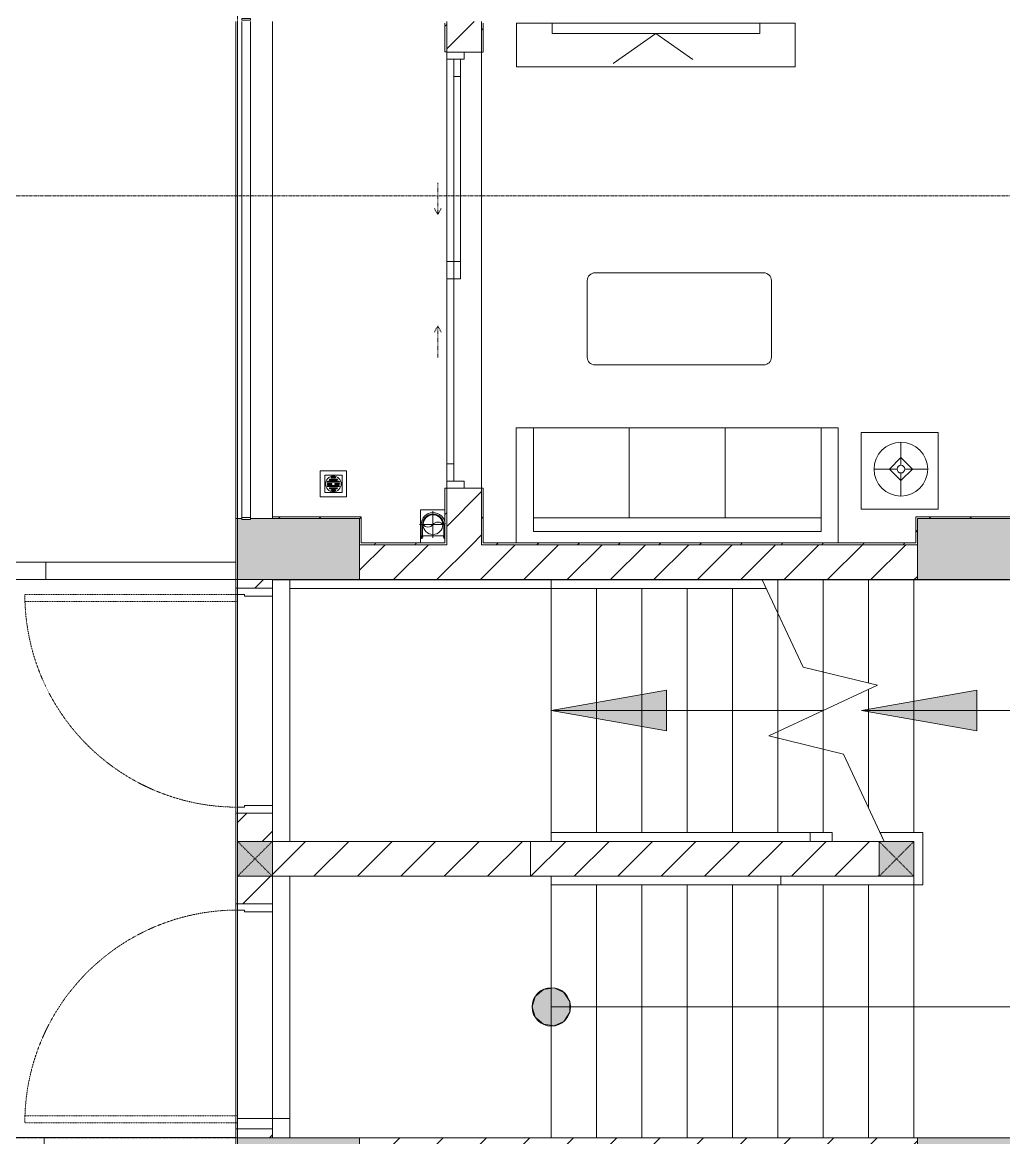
# Model space of a CAD drawing. Header units: millimetres. Extents: x 5356 to 209803, y -16346 to 109894.
# Drawn here: x 32418 to 38048, y 33837 to 40232 of the extents above; entities that cross this region are included whole.
import ezdxf

# ---------------------------------------------------------------- set-up
doc = ezdxf.new("R2010")
doc.units = ezdxf.units.MM
for name, pattern in [('Dash', [6, 3, -3]), ('Grid Line', [22.225, 12.7, -3.175, 3.175, -3.175]), ('IMPORT-CENTER _3_', [10.16, 6.35, -1.27, 1.27, -1.27]), ('NET VAN', [1.06, 0.53, -0.53]), ('Overhead', [3.96875, 2.38125, -1.5875])]:
    doc.linetypes.add(name, pattern=pattern)
for name, color, linetype, lineweight in [('0-1', 7, 'Continuous', 5), ('A-DETL-GENF-2', 9, 'NET VAN', 9), ('A-DOOR', 31, 'Continuous', 9), ('A-DOOR-FRAM', 31, 'Continuous', 9), ('A-DOOR-HDLN', 31, 'Dash', 9), ('A-FLOR', 192, 'Continuous', 9), ('A-FLOR-1', 9, 'Continuous', 9), ('A-FLOR-HRAL', 11, 'Continuous', 9), ('A-WALL', 113, 'Continuous', 9), ('A-WALL-3', 113, 'Continuous', 18), ('A-WALL-PATT-2', 9, 'Continuous', 9), ('A-WALL-PATT-3', 111, 'Continuous', 9), ('G-IMPT', 8, 'Continuous', 9), ('G-IMPT-2', 8, 'IMPORT-CENTER _3_', 9), ('I-FURN', 30, 'Continuous', 9), ('I-FURN-1', 9, 'Continuous', 9), ('I-WALL-1', 253, 'Continuous', 18), ('M-EQPM', 50, 'Continuous', 9), ('S-BEAM-1', 9, 'Continuous', 9), ('S-COLS', 52, 'Continuous', 9), ('S-COLS-1', 254, 'Continuous', 5), ('S-COLS-2', 253, 'Continuous', 18), ('S-COLS-4', 52, 'Continuous', 18), ('S-COLS-5', 52, 'Dash', 9), ('S-COLS-HDLN', 52, 'Dash', 9), ('S-GRID-1', 1, 'Grid Line', 9), ('S-STRS', 31, 'Continuous', 9), ('S-STRS-ANNO', 31, 'Continuous', 9), ('S-STRS-MBND', 31, 'Overhead', 9), ('S-STRS-MBND-1', 31, 'Continuous', 9)]:
    doc.layers.add(name, color=color, linetype=linetype, lineweight=lineweight)
pattern_1 = [(45, (0, 0), (-116.6726, 116.6726), [])]
pattern_2 = [(45, (0, 0), (-124.4508, 124.4508), [])]

# ---------------------------------------------------------------- blocks, each defined once
blk = doc.blocks.new('NCV_TKTC_KET CAU_rvt-1-TKCS_MB ĐỊNH VỊ MỐC TỌA ĐỘ CÔNG TRÌNH')
at = {"layer": 'S-COLS-1'}
for points in [[(33727.6, 37036.9), (34352.6, 37036.9), (34352.6, 37386.9), (33727.6, 37386.9), (33727.6, 37381.9), (33677.6, 37381.9), (33677.6, 37386.9), (33652.6, 37386.9), (33652.6, 37036.9), (33677.6, 37036.9)], [(38643.4, 37036.9), (38852.6, 37036.9), (38852.6, 37386.9), (37552.6, 37386.9), (37552.6, 37036.9), (38038.2, 37036.9)], [(34352.6, 33486.9), (34352.6, 33836.9), (33652.6, 33836.9), (33652.6, 33486.9), (33677.6, 33486.9), (33677.6, 33491.9), (33727.6, 33491.9), (33727.6, 33486.9)], [(38852.6, 33486.9), (38852.6, 33836.9), (37552.6, 33836.9), (37552.6, 33486.9), (38643.4, 33486.9)]]:
    blk.add_hatch(color=256, dxfattribs=at).paths.add_polyline_path(points)
at = {"layer": 'A-FLOR-1'}
blk.add_line((35452.6, 35586), (35452.6, 36985.2), dxfattribs=at)
at = {"layer": 'S-BEAM-1'}
for p, q in [((33952.6, 35535.6), (33952.6, 36985.2)), ((33952.6, 33836.9), (33952.6, 35335.6)), ((33652.6, 33946.9), (33952.6, 33946.9)), ((33652.6, 33946.9), (33652.6, 33886.9)), ((33952.6, 33836.9), (33952.6, 33946.9))]:
    blk.add_line(p, q, dxfattribs=at)
at = {"layer": 'S-COLS-2'}
for p, q in [((33652.6, 37386.9), (33652.6, 37036.9)), ((33677.6, 37386.9), (33652.6, 37386.9)), ((34352.6, 37386.9), (33727.6, 37386.9)), ((34352.6, 37036.9), (34352.6, 37386.9)), ((37552.6, 37386.9), (37552.6, 37036.9)), ((38852.6, 37386.9), (37552.6, 37386.9)), ((33652.6, 37036.9), (34352.6, 37036.9)), ((37552.6, 37036.9), (38852.6, 37036.9)), ((33652.6, 33836.9), (33652.6, 33486.9)), ((34352.6, 33836.9), (33652.6, 33836.9)), ((34352.6, 33486.9), (34352.6, 33836.9)), ((37552.6, 33836.9), (37552.6, 33486.9)), ((38852.6, 33836.9), (37552.6, 33836.9))]:
    blk.add_line(p, q, dxfattribs=at)
blk = doc.blocks.new('LOBBY_SOFA_1 - LOBBY_SOFA_1-850634-TKCS_MB ĐỊNH VỊ MỐC TỌA ĐỘ CÔNG TRÌNH')
at = {"layer": 'I-FURN'}
for p, q in [((-2556, 0), (-2556, -660)), ((-708, -660), (-708, 0)), ((-2457, -66), (-2457, -660)), ((-807, -66), (-2457, -66)), ((-807, -660), (-807, -66)), ((-807, -143), (-2457, -143)), ((-1907, -143), (-1907, -660)), ((-1357, -143), (-1357, -660)), ((-3128.2, -193.5), (-2688.2, -193.5)), ((-3128.2, -633.5), (-3128.2, -193.5)), ((-2688.2, -193.5), (-2688.2, -633.5)), ((-2915.4, -269), (-2915.4, -401)), ((-2915.4, -357), (-2981.4, -423)), ((-2849.4, -423), (-2915.4, -357)), ((-2937.4, -423), (-3069.4, -423)), ((-2981.4, -423), (-2915.4, -489)), ((-2915.4, -489), (-2849.4, -423)), ((-2915.4, -445), (-2915.4, -577)), ((-2893.4, -423), (-2761.4, -423)), ((-2688.2, -633.5), (-3128.2, -633.5)), ((-2556, -660), (-708, -660)), ((-1160.3, -1020.5), (-2128.3, -1020.5)), ((-2172.3, -1064.5), (-2172.3, -1504.5)), ((-1116.3, -1504.5), (-1116.3, -1064.5)), ((-2128.3, -1548.5), (-1160.3, -1548.5))]:
    blk.add_line(p, q, dxfattribs=at)
for radius in [154, 22]:
    blk.add_circle((-2915.4, -423), radius, dxfattribs=at)
for centre, start, end in [((-2128.3, -1064.5), 90, 180), ((-1160.3, -1064.5), 0, 90), ((-2128.3, -1504.5), 180, 270), ((-1160.3, -1504.5), 270, 0)]:
    blk.add_arc(centre, 44, start, end, dxfattribs=at)
at = {"layer": 'I-FURN-1'}
for p, q in [((-2556, 0), (-2556, -660)), ((-708, -660), (-708, 0)), ((-2688.2, -193.5), (-3128.2, -193.5)), ((-3128.2, -193.5), (-3128.2, -633.5)), ((-2688.2, -633.5), (-2688.2, -193.5)), ((-3128.2, -633.5), (-2688.2, -633.5)), ((-2556, -660), (-708, -660)), ((-1160.3, -1020.5), (-2128.3, -1020.5)), ((-2172.3, -1064.5), (-2172.3, -1504.5)), ((-1116.3, -1504.5), (-1116.3, -1064.5)), ((-2128.3, -1548.5), (-1160.3, -1548.5))]:
    blk.add_line(p, q, dxfattribs=at)
for centre, start, end in [((-2128.3, -1064.5), 90, 180), ((-1160.3, -1064.5), 0, 90), ((-2128.3, -1504.5), 180, 270), ((-1160.3, -1504.5), 270, 0)]:
    blk.add_arc(centre, 44, start, end, dxfattribs=at)
blk = doc.blocks.new('RES_BAN AN - RES_BAN AN-V87-TKCS_MB ĐỊNH VỊ MỐC TỌA ĐỘ CÔNG TRÌNH')
at = {"layer": 'I-FURN-1'}
for p, q in [((1600, 0), (0, 0)), ((0, 0), (0, -250)), ((1600, -250), (1600, 0)), ((0, -250), (1600, -250))]:
    blk.add_line(p, q, dxfattribs=at)
blk = doc.blocks.new('KE TIVI-2 - KE TIVI-2-V88-TKCS_MB ĐỊNH VỊ MỐC TỌA ĐỘ CÔNG TRÌNH')
at = {"layer": 'I-FURN-1'}
for p, q in [((-595.6, 0), (-595.6, -60)), ((595.6, 0), (-595.6, 0)), ((-595.6, -60), (595.6, -60)), ((0, -60), (-245.7, -232.1)), ((213, -209.1), (0, -60)), ((595.6, -60), (595.6, 0))]:
    blk.add_line(p, q, dxfattribs=at)
blk = doc.blocks.new('NCV_TKTC_TANG 1_rvt-1-TKCS_MB ĐỊNH VỊ MỐC TỌA ĐỘ CÔNG TRÌNH')
at = {"layer": 'A-WALL-PATT-2'}
h = blk.add_hatch(dxfattribs=at)
h.set_pattern_fill('FP_3', color=256, style=0, pattern_type=2)
h.set_pattern_definition(pattern_1)
h.paths.add_polyline_path([(34842.6, 37236.9), (34852.6, 37236.9), (34852.6, 37561.5), (34842.6, 37560.3), (34842.6, 37246.9)])
h.paths.add_polyline_path([(34852.6, 40061.5), (34852.6, 40226.9), (34842.6, 40226.9), (34842.6, 40061.5)])
h = blk.add_hatch(dxfattribs=at)
h.set_pattern_fill('FP_3', color=256, style=0, pattern_type=2)
h.set_pattern_definition(pattern_1)
h.paths.add_polyline_path([(35062.6, 37246.9), (35062.6, 37560.7), (35052.6, 37560.7), (35052.6, 37246.9)])
h.paths.add_polyline_path([(35052.6, 40060.7), (35062.6, 40060.7), (35062.6, 40226.9), (35052.6, 40226.9)])
h = blk.add_hatch(dxfattribs=at)
h.set_pattern_fill('FP_3', color=256, style=0, pattern_type=2)
h.set_pattern_definition(pattern_1)
h.paths.add_polyline_path([(34362.6, 37386.9), (34362.6, 37396.9), (33852.6, 37396.9), (33852.6, 37386.9), (34352.6, 37386.9)])
h = blk.add_hatch(dxfattribs=at)
h.set_pattern_fill('FP_3', color=256, style=0, pattern_type=2)
h.set_pattern_definition(pattern_1)
h.paths.add_polyline_path([(34352.6, 37246.9), (34362.6, 37246.9), (34362.6, 37386.9), (34352.6, 37386.9)])
h = blk.add_hatch(dxfattribs=at)
h.set_pattern_fill('FP_3', color=256, style=0, pattern_type=2)
h.set_pattern_definition(pattern_1)
h.paths.add_polyline_path([(37552.6, 37246.9), (37552.6, 37396.9), (37542.6, 37396.9), (37542.6, 37246.9)])
h = blk.add_hatch(dxfattribs=at)
h.set_pattern_fill('FP_3', color=256, style=0, pattern_type=2)
h.set_pattern_definition(pattern_1)
h.paths.add_polyline_path([(38862.6, 37386.9), (38862.6, 37396.9), (37552.6, 37396.9), (37552.6, 37386.9), (38852.6, 37386.9)])
h = blk.add_hatch(dxfattribs=at)
h.set_pattern_fill('FP_3', color=256, style=0, pattern_type=2)
h.set_pattern_definition(pattern_1)
h.paths.add_polyline_path([(34406.9, 37236.9), (34842.6, 37236.9), (34842.6, 37246.9), (34352.6, 37246.9), (34352.6, 37236.9)])
h = blk.add_hatch(dxfattribs=at)
h.set_pattern_fill('FP_3', color=256, style=0, pattern_type=2)
h.set_pattern_definition(pattern_1)
h.paths.add_polyline_path([(37552.6, 37236.9), (37552.6, 37246.9), (35052.6, 37246.9), (35052.6, 37236.9), (36827.7, 37236.9)])
at = {"layer": 'A-FLOR-1'}
for p, q in [((35052.6, 40060.3), (35052.6, 37560.7)), ((35052.6, 37560.7), (35052.6, 40060.3)), ((34852.6, 40020.3), (34852.6, 38860.3)), ((34952.6, 37560.7), (35052.6, 37560.7))]:
    blk.add_line(p, q, dxfattribs=at)
at = {"layer": 'I-WALL-1'}
for p, q in [((34842.6, 40226.9), (34842.6, 40061.5)), ((34852.6, 40061.5), (34852.6, 40226.9)), ((35052.6, 40226.9), (35052.6, 40060.7)), ((35062.6, 40060.7), (35062.6, 40226.9)), ((34842.6, 40061.5), (34852.6, 40061.5)), ((35052.6, 40060.7), (35062.6, 40060.7)), ((34842.6, 37561.5), (34842.6, 37246.9)), ((34852.6, 37561.5), (34842.6, 37561.5)), ((34852.6, 37236.9), (34852.6, 37560.3)), ((35052.6, 37560.7), (35052.6, 37246.9)), ((35062.6, 37560.7), (35052.6, 37560.7)), ((35062.6, 37246.9), (35062.6, 37560.7)), ((34362.6, 37396.9), (33852.6, 37396.9)), ((33852.6, 37396.9), (33852.6, 37386.9)), ((33852.6, 37386.9), (34352.6, 37386.9)), ((34352.6, 37386.9), (34352.6, 37246.9)), ((34362.6, 37386.9), (34362.6, 37396.9)), ((34362.6, 37246.9), (34362.6, 37386.9)), ((37552.6, 37396.9), (37542.6, 37396.9)), ((37542.6, 37396.9), (37542.6, 37246.9)), ((38862.6, 37396.9), (37552.6, 37396.9)), ((37552.6, 37246.9), (37552.6, 37386.9)), ((37552.6, 37386.9), (38852.6, 37386.9)), ((34352.6, 37246.9), (34352.6, 37236.9)), ((34352.6, 37236.9), (34842.6, 37236.9)), ((34842.6, 37246.9), (34362.6, 37246.9)), ((34842.6, 37236.9), (34852.6, 37236.9)), ((35052.6, 37246.9), (35052.6, 37236.9)), ((35052.6, 37236.9), (37552.6, 37236.9)), ((37542.6, 37246.9), (35062.6, 37246.9)), ((37552.6, 37236.9), (37552.6, 37246.9))]:
    blk.add_line(p, q, dxfattribs=at)
at = {"layer": 'I-FURN-1'}
for name, p in [('RES_BAN AN - RES_BAN AN-V87-TKCS_MB ĐỊNH VỊ MỐC TỌA ĐỘ CÔNG TRÌNH', (35252.2, 40226.9)), ('KE TIVI-2 - KE TIVI-2-V88-TKCS_MB ĐỊNH VỊ MỐC TỌA ĐỘ CÔNG TRÌNH', (36052.2, 40226.9))]:
    blk.add_blockref(name, p, dxfattribs=at)
at = {"layer": 'I-FURN-1', "rotation": 180}
blk.add_blockref('LOBBY_SOFA_1 - LOBBY_SOFA_1-850634-TKCS_MB ĐỊNH VỊ MỐC TỌA ĐỘ CÔNG TRÌNH', (34542.6, 37246.9), dxfattribs=at)
blk = doc.blocks.new('FD_01 - FD_01-1200x2200mm-1787917-TKCS_MB ĐỊNH VỊ MỐC TỌA ĐỘ CÔNG TRÌNH')
at = {"layer": 'A-DETL-GENF-2'}
for p, q in [((570, 100), (570, 1320)), ((570, 1320), (610, 1320)), ((610, 1320), (610, 100)), ((610, 100), (570, 100))]:
    blk.add_line(p, q, dxfattribs=at)
blk.add_arc((610, 100), 1220, 91.87889, 180, dxfattribs=at)
at = {"layer": 'A-DOOR-FRAM'}
for p, q in [((-610, 100), (-645, 100)), ((-610, 60), (-610, 100)), ((645, 100), (610, 100)), ((610, 100), (610, 60)), ((-600, 60), (-610, 60)), ((-600, -100), (-600, 60)), ((610, 60), (600, 60)), ((600, 60), (600, -100)), ((-645, -100), (-600, -100)), ((600, -100), (645, -100))]:
    blk.add_line(p, q, dxfattribs=at)
blk = doc.blocks.new('FD_01 - FD_01-1200x2200mm-V2-TKCS_MB ĐỊNH VỊ MỐC TỌA ĐỘ CÔNG TRÌNH')
at = {"layer": 'A-DETL-GENF-2'}
for p, q in [((610, -100), (570, -100)), ((570, -100), (570, -1320)), ((610, -1320), (610, -100)), ((570, -1320), (610, -1320))]:
    blk.add_line(p, q, dxfattribs=at)
blk.add_arc((610, -100), 1220, 180, 268.12111, dxfattribs=at)
at = {"layer": 'A-DOOR-FRAM'}
for p, q in [((-645, 100), (-600, 100)), ((-600, 100), (-600, -60)), ((-600, -60), (-610, -60)), ((-610, -60), (-610, -100)), ((-610, -100), (-645, -100))]:
    blk.add_line(p, q, dxfattribs=at)
blk = doc.blocks.new('Top Rail Type - Top Rail_Internal_-950603-TKCS_MB ĐỊNH VỊ MỐC TỌA ĐỘ CÔNG TRÌNH')
at = {"layer": 'A-FLOR-HRAL'}
for p, q in [((35452.6, 35286.5), (35452.6, 35335.6)), ((36768.5, 35336.5), (36768.5, 35286.5)), ((36768.5, 35286.5), (35452.6, 35286.5))]:
    blk.add_line(p, q, dxfattribs=at)
blk = doc.blocks.new('Top Rail Type - Top Rail_Internal_-V178-TKCS_MB ĐỊNH VỊ MỐC TỌA ĐỘ CÔNG TRÌNH')
at = {"layer": 'A-FLOR-HRAL'}
for p, q in [((37338.8, 35586), (37362.1, 35536)), ((37458, 35586), (37338.8, 35586)), ((37583, 35586), (37458, 35586)), ((37583, 35461), (37583, 35586)), ((37458, 35536), (37362.1, 35536)), ((37533, 35536), (37458, 35536)), ((37533, 35461), (37533, 35536)), ((37533, 35336.5), (37533, 35461)), ((37583, 35286.5), (37583, 35461)), ((35452.6, 35335.6), (35452.6, 35286.5)), ((36768.5, 35336.5), (37458, 35336.5)), ((37458, 35336.5), (37533, 35336.5)), ((35452.6, 35286.5), (37458, 35286.5)), ((37458, 35286.5), (37583, 35286.5))]:
    blk.add_line(p, q, dxfattribs=at)
blk = doc.blocks.new('Railing - 50 x 10mm-1251311-TKCS_MB ĐỊNH VỊ MỐC TỌA ĐỘ CÔNG TRÌNH')
at = {"layer": 'A-FLOR-HRAL'}
for p, q in [((25, 5), (-25, 5)), ((-25, 5), (-25, -5)), ((25, -5), (25, 5)), ((-25, -5), (25, -5))]:
    blk.add_line(p, q, dxfattribs=at)
blk = doc.blocks.new('Railing - Railing-1598316-TKCS_MB ĐỊNH VỊ MỐC TỌA ĐỘ CÔNG TRÌNH')
at = {"layer": 'A-FLOR-HRAL'}
for p, q in [((33677.6, 40236.9), (33677.6, 37391.9)), ((33727.6, 37391.9), (33727.6, 40236.9))]:
    blk.add_line(p, q, dxfattribs=at)
for p in [(33702.6, 40248.7), (33702.6, 37386.9)]:
    blk.add_blockref('Railing - 50 x 10mm-1251311-TKCS_MB ĐỊNH VỊ MỐC TỌA ĐỘ CÔNG TRÌNH', p)
blk = doc.blocks.new('TKTC_XREF_251221_MB TANG 1 - TKTC_XREF_260130_MB TANG 1_dwg_THU NUOC - THU NUOC-444531-TKCS_MB TẦNG 1-4202120-TKCS_MB ĐỊNH VỊ MỐC TỌA ĐỘ CÔNG TRÌNH')
at = {"layer": 'M-EQPM'}
for p, q in [((-23.3, 10.8), (40.9, 10.8)), ((40.9, 4.8), (-23.3, 4.8)), ((-11, 23.3), (28.5, 23.3)), ((28.5, 17.3), (-11, 17.3)), ((-1.1, 35.6), (18.5, 35.6)), ((18.5, 29.6), (-1.1, 29.6)), ((-23.3, -13.6), (40.9, -13.6)), ((40.9, -19.6), (-23.3, -19.6)), ((-11, -26.1), (28.5, -26.1)), ((28.5, -32.1), (-11, -32.1)), ((-1.1, -38.5), (18.5, -38.5)), ((18.5, -44.5), (-1.1, -44.5))]:
    blk.add_line(p, q, dxfattribs=at)
at = {"layer": 'M-EQPM', "flags": 128}
for points in [[(83.7, -79.4), (83.7, 70.6), (-66.3, 70.6), (-66.3, -79.4)], [(58.7, -54.4), (58.7, 45.6), (-41.3, 45.6), (-41.3, -54.4)]]:
    blk.add_lwpolyline(points, close=True, dxfattribs=at)
for points in [[(-23.3, -1.2), (0.7, -1.2), (0.7, -7.2), (-23.3, -7.2)], [(40.9, -7.2), (16.7, -7.2), (16.7, -1.2), (40.9, -1.2)]]:
    blk.add_lwpolyline(points, dxfattribs=at)
at = {"layer": 'M-EQPM'}
for centre, radius, start, end in [((8.7, -4.4), 45, 360, 180), ((8.7, -4.4), 45, 360, 180), ((-23.3, 7.8), 3, 90, 270), ((-11, 20.3), 3, 90, 270), ((-1.1, 32.6), 3, 90, 270), ((18.5, 32.6), 3, 270, 90), ((28.5, 20.3), 3, 270, 90), ((40.9, 7.8), 3, 270, 90), ((8.7, -4.4), 45, 180, 360), ((8.7, -4.4), 45, 180, 360), ((-23.3, -4.2), 3, 90, 270), ((-23.3, -16.6), 3, 90, 270), ((-11, -29.1), 3, 90, 270), ((-1.1, -41.5), 3, 90, 270), ((18.5, -41.5), 3, 270, 90), ((28.5, -29.1), 3, 270, 90), ((40.9, -4.2), 3, 270, 90), ((40.9, -16.6), 3, 270, 90)]:
    blk.add_arc(centre, radius, start, end, dxfattribs=at)
blk = doc.blocks.new('TKTC_XREF_251221_MB TANG 1 - TKTC_XREF_260130_MB TANG 1_dwg_CUM U_DN100-V294-TKCS_MB ĐỊNH VỊ MỐC TỌA ĐỘ CÔNG TRÌNH')
at = {"layer": 'G-IMPT'}
blk.add_hatch(color=256, dxfattribs=at).paths.add_polyline_path([(0, 61), (0, 57), (14.8, 55.1), (28.5, 49.4), (40.3, 40.3), (49.4, 28.5), (55.1, 14.8), (57, 0), (55.1, -14.8), (49.4, -28.5), (40.3, -40.3), (28.5, -49.4), (14.8, -55.1), (0, -57), (0, -61), (15.8, -58.9), (30.5, -52.8), (43.1, -43.1), (52.8, -30.5), (58.9, -15.8), (61, 0), (58.9, 15.8), (52.8, 30.5), (43.1, 43.1), (30.5, 52.8), (15.8, 58.9)])
for p, q in [((-79.1, 66.6), (-79.1, 63.4)), ((-76.6, 66.6), (-76.6, 63.4)), ((-74.6, 66.6), (-74.6, 63.4)), ((-72.7, 69.3), (-72.7, 60.7)), ((-66.9, 67.9), (-71.7, 67.9)), ((-65, 69), (0, 69)), ((-66.9, 62.1), (-71.7, 62.1)), ((-79.1, -63.4), (-79.1, -66.6)), ((-76.6, -63.4), (-76.6, -66.6)), ((-74.6, -63.4), (-74.6, -66.6)), ((-72.7, -60.7), (-72.7, -68.3)), ((-66.9, -62.1), (-71.7, -62.1)), ((-66.9, -67.9), (-71.7, -67.9))]:
    blk.add_line(p, q, dxfattribs=at)
at = {"layer": 'G-IMPT', "flags": 128}
for points in [[(-72.7, 67.6), (-78.1, 67.6), (-78.1, 62.4), (-72.7, 62.4)], [(-71.7, 59.2), (-66.9, 59.2), (-66.9, 70.8), (-71.7, 70.8)], [(-66.9, 70.8), (-66.9, 72.7), (-65, 72.7), (-65, 57.3), (-66.9, 57.3), (-66.9, 59.2)], [(-65, 61), (0, 61), (0, 57)], [(-72.7, -62.4), (-78.1, -62.4), (-78.1, -67.6), (-72.7, -67.6)], [(-66.9, -68.3), (-66.9, -59.2), (-71.7, -59.2)], [(-66.9, -59.2), (-66.9, -57.3), (-65, -57.3), (-65, -68.3)], [(-65, -61), (0, -61), (0, -57)]]:
    blk.add_lwpolyline(points, dxfattribs=at)
at = {"layer": 'G-IMPT'}
for centre, radius, start, end in [((-78.1, 66.6), 0.96, 90, 180), ((-71.1, 69.3), 1.56, 112.61986, 247.38014), ((-67.9, 65), 4.8, 143.1301, 216.8699), ((0, 0), 69, 271.95476, 90), ((-78.1, 63.4), 0.96, 180, 270), ((-71.1, 60.7), 1.56, 112.61986, 247.38014), ((0, 0), 61, 270, 90), ((0, 0), 57, 270, 90), ((-78.1, -63.4), 0.96, 90, 180), ((-71.1, -60.7), 1.56, 112.61986, 247.38014), ((-67.9, -65), 4.8, 143.1301, 216.8699), ((-78.1, -66.6), 0.96, 180, 270)]:
    blk.add_arc(centre, radius, start, end, dxfattribs=at)
blk = doc.blocks.new('TKTC_XREF_251221_MB TANG 1 - TKTC_XREF_260130_MB TANG 1_dwg_$cc-V240-TKCS_MB ĐỊNH VỊ MỐC TỌA ĐỘ CÔNG TRÌNH')
at = {"layer": 'G-IMPT'}
blk.add_circle((0, 0), 0.5, dxfattribs=at)
for centre, radius, start, end in [((0, 0), 0.5, 90, 270), ((0.188, 0.25), 0.313, 126.8699, 233.1301), ((-0.188, -0.25), 0.313, 306.8699, 53.1301)]:
    blk.add_arc(centre, radius, start, end, dxfattribs=at)
at = {"layer": 'G-IMPT-2'}
for p, q in [((0, -0.673), (0, 0.607)), ((-0.673, 0), (0.673, 0))]:
    blk.add_line(p, q, dxfattribs=at)
blk = doc.blocks.new('TKTC_XREF_251221_MB TANG 1 - TKTC_XREF_260130_MB TANG 1_dwg-4202109-TKCS_MB ĐỊNH VỊ MỐC TỌA ĐỘ CÔNG TRÌNH')
at = {"layer": 'G-IMPT'}
for p, q in [((-168309.1, -364059.6), (-168449.6, -364059.6)), ((-169499.1, -364359.7), (-169499.1, -365649.7)), ((-169499.1, -366169.7), (-169499.1, -367459.7))]:
    blk.add_line(p, q, dxfattribs=at)
at = {"layer": 'G-IMPT', "flags": 128}
for points in [[(-168449.6, -364059.6), (-168449.6, -363909.9), (-168309.1, -363909.9)], [(-168309.1, -364059.7), (-168449.9, -364059.7), (-168449.6, -364099.7)]]:
    blk.add_lwpolyline(points, dxfattribs=at)
blk.add_blockref('TKTC_XREF_251221_MB TANG 1 - TKTC_XREF_260130_MB TANG 1_dwg_THU NUOC - THU NUOC-444531-TKCS_MB TẦNG 1-4202120-TKCS_MB ĐỊNH VỊ MỐC TỌA ĐỘ CÔNG TRÌNH', (-168957.9, -363757))
for name, p, xscale, yscale, zscale, rotation in [('TKTC_XREF_251221_MB TANG 1 - TKTC_XREF_260130_MB TANG 1_dwg_$cc-V240-TKCS_MB ĐỊNH VỊ MỐC TỌA ĐỘ CÔNG TRÌNH', (-168378.1, -363994.7), 113.7150000000073, 113.7150000000073, 113.7150000000073, 269.9990086637467), ('TKTC_XREF_251221_MB TANG 1 - TKTC_XREF_260130_MB TANG 1_dwg_CUM U_DN100-V294-TKCS_MB ĐỊNH VỊ MỐC TỌA ĐỘ CÔNG TRÌNH', (-168377.2, -363994.7), 0.9975000000000007, 0.9975000000000007, 0.9975000000000007, 90.00099133829464)]:
    blk.add_blockref(name, p, dxfattribs=dict(xscale=xscale, yscale=yscale, zscale=zscale, rotation=rotation))
blk = doc.blocks.new('TKTC_XREF_251221_MB TANG 1 - TKTC_XREF_251221_MB TANG 1-2038492-TKCS_MB ĐỊNH VỊ MỐC TỌA ĐỘ CÔNG TRÌNH')
blk.add_blockref('TKTC_XREF_251221_MB TANG 1 - TKTC_XREF_260130_MB TANG 1_dwg-4202109-TKCS_MB ĐỊNH VỊ MỐC TỌA ĐỘ CÔNG TRÌNH', (169499.1, 384109.7))
blk = doc.blocks.new('G1_SOF - BO TRU - 200x200-3944913-TKCS_MB ĐỊNH VỊ MỐC TỌA ĐỘ CÔNG TRÌNH')
at = {"layer": 'S-COLS-HDLN'}
for p, q in [((-100, 100), (100, -100)), ((100, 100), (-100, -100))]:
    blk.add_line(p, q, dxfattribs=at)
blk = doc.blocks.new('G1_SOF - BO TRU - 200x200-3050151-TKCS_MB ĐỊNH VỊ MỐC TỌA ĐỘ CÔNG TRÌNH')
at = {"layer": 'S-COLS-HDLN'}
for p, q in [((-100, 100), (100, -100)), ((100, 100), (-100, -100))]:
    blk.add_line(p, q, dxfattribs=at)
blk = doc.blocks.new('DEG_02-DEG_03 - DEG_02-2500x2400mm-CỬA ĐI 02 CÁNH TRƯỢT-625766-TKCS_MB ĐỊNH VỊ MỐC TỌA ĐỘ CÔNG TRÌNH')
at = {"layer": 'A-DOOR'}
for p, q in [((-1110, 100), (-1210, 100)), ((-1210, 100), (-1210, 60)), ((-1110, 60), (-1110, 100)), ((-1110, 100), (-50, 100)), ((50, 100), (-50, 100)), ((-50, 100), (-50, 60)), ((50, 60), (50, 100)), ((-1210, 60), (-1110, 60)), ((-50, 60), (-1110, 60)), ((50, 60), (-50, 60)), ((-50, 60), (-50, 20)), ((-50, 60), (50, 60)), ((-50, 20), (50, 20)), ((50, 20), (50, 60)), ((50, 60), (1110, 60)), ((1110, 20), (50, 20)), ((1210, 60), (1110, 60)), ((1110, 60), (1110, 20)), ((1110, 20), (1210, 20)), ((1210, 20), (1210, 60))]:
    blk.add_line(p, q, dxfattribs=at)
at = {"layer": 'A-DOOR-FRAM'}
for p, q in [((-1210, 100), (-1250, 100)), ((-1250, 100), (-1250, 0)), ((-1210, 0), (-1210, 100)), ((1250, 100), (1210, 100)), ((1210, 100), (1210, 0)), ((1250, 0), (1250, 100)), ((-1250, 0), (-1210, 0)), ((1210, 0), (1250, 0))]:
    blk.add_line(p, q, dxfattribs=at)
at = {"layer": 'A-DOOR-HDLN'}
for p, q in [((-500.4, 151.1), (-320.4, 151.1)), ((-320.4, 151.1), (-355, 171.1)), ((-320.4, 151.1), (-355, 131.1)), ((320.4, 151.1), (355, 171.1)), ((320.4, 151.1), (355, 131.1)), ((500.4, 151.1), (320.4, 151.1))]:
    blk.add_line(p, q, dxfattribs=at)
blk = doc.blocks.new('Top Rail Type - Top Rail_Internal_-3803884-TKCS_MB ĐỊNH VỊ MỐC TỌA ĐỘ CÔNG TRÌNH')
at = {"layer": 'A-FLOR-HRAL'}
for p, q in [((33952.6, 36985.2), (33952.6, 37035.2)), ((33952.6, 37035.2), (35452.6, 37035.2)), ((35452.6, 37035.2), (36663, 37035.2)), ((35452.6, 37035.2), (35452.6, 36985.2)), ((35452.6, 36985.2), (33952.6, 36985.2)), ((36686.3, 36985.2), (35452.6, 36985.2))]:
    blk.add_line(p, q, dxfattribs=at)
blk = doc.blocks.new('Top Rail Type - Top Rail_Internal_-V351-TKCS_MB ĐỊNH VỊ MỐC TỌA ĐỘ CÔNG TRÌNH')
at = {"layer": 'A-FLOR-HRAL'}
for p, q in [((33952.6, 36985.2), (33952.6, 37035.2)), ((35452.6, 37035.2), (33952.6, 37035.2)), ((36663, 37035.2), (35452.6, 37035.2)), ((35452.6, 36985.2), (33952.6, 36985.2)), ((36686.3, 36985.2), (35452.6, 36985.2))]:
    blk.add_line(p, q, dxfattribs=at)
blk = doc.blocks.new('Top Rail Type - Top Rail_Internal_-3803900-TKCS_MB ĐỊNH VỊ MỐC TỌA ĐỘ CÔNG TRÌNH')
at = {"layer": 'A-FLOR-HRAL'}
for p, q in [((35452.6, 35536), (35452.6, 35586)), ((35452.6, 35586), (36938, 35586)), ((36938, 35586), (37063, 35586)), ((36938, 35586), (36938, 35536)), ((37063, 35586), (37063, 35535.6)), ((36938, 35536), (35452.6, 35536)), ((37013, 35536), (36938, 35536))]:
    blk.add_line(p, q, dxfattribs=at)
blk = doc.blocks.new('Top Rail Type - Top Rail_Internal_-V352-TKCS_MB ĐỊNH VỊ MỐC TỌA ĐỘ CÔNG TRÌNH')
at = {"layer": 'A-FLOR-HRAL'}
for p, q in [((35452.6, 35536), (35452.6, 35586)), ((36938, 35586), (35452.6, 35586)), ((37063, 35586), (36938, 35586)), ((37063, 35535.6), (37063, 35586)), ((36938, 35536), (35452.6, 35536)), ((37013, 35536), (36938, 35536))]:
    blk.add_line(p, q, dxfattribs=at)

msp = doc.modelspace()

# ---------------------------------------------------------------- hatches: boundary and pattern name
at = {"layer": 'A-WALL-PATT-3'}
h = msp.add_hatch(dxfattribs=at)
h.set_pattern_fill('FP_1', color=256, style=0, pattern_type=2)
h.set_pattern_definition(pattern_2)
h.paths.add_polyline_path([(35052.6, 37236.9), (35052.6, 37560.3), (34852.6, 37560.3), (34852.6, 37236.9), (35012.1, 37236.9)])
h.paths.add_polyline_path([(34952.6, 40060.3), (35052.6, 40060.3), (35052.6, 40236.9), (34852.6, 40236.9), (34852.6, 40060.3)])
h = msp.add_hatch(dxfattribs=at)
h.set_pattern_fill('FP_1', color=256, style=0, pattern_type=2)
h.set_pattern_definition(pattern_2)
h.paths.add_polyline_path([(37552.6, 37036.9), (37552.6, 37236.9), (34352.6, 37236.9), (34352.6, 37036.9), (36827.7, 37036.9)])
h = msp.add_hatch(dxfattribs=at)
h.set_pattern_fill('FP_1', color=256, style=0, pattern_type=2)
h.set_pattern_definition(pattern_2)
h.paths.add_polyline_path([(33852.6, 33836.9), (33852.6, 33886.9), (33652.6, 33886.9), (33652.6, 33836.9)])
h.paths.add_polyline_path([(33652.6, 35176.9), (33852.6, 35176.9), (33852.6, 35335.6), (33652.6, 35335.6)])
h.paths.add_polyline_path([(33852.6, 35535.6), (33852.6, 35697), (33652.6, 35697), (33652.6, 35535.6)])
h.paths.add_polyline_path([(33652.6, 36987), (33852.6, 36987), (33852.6, 37037.4), (33652.6, 37037.4)])
h = msp.add_hatch(dxfattribs=at)
h.set_pattern_fill('FP_1', color=256, style=0, pattern_type=2)
h.set_pattern_definition(pattern_2)
h.paths.add_polyline_path([(36768.9, 35335.6), (36768.9, 35336.5), (37332.6, 35336.5), (37332.6, 35535.6), (33852.6, 35535.6), (33852.6, 35335.6), (34406.9, 35335.6)])
h = msp.add_hatch(dxfattribs=at)
h.set_pattern_fill('FP_1', color=256, style=0, pattern_type=2)
h.set_pattern_definition(pattern_2)
h.paths.add_polyline_path([(37552.6, 33636.9), (37552.6, 33836.9), (34352.6, 33836.9), (34352.6, 33636.9), (36827.7, 33636.9)])
at = {"layer": 'S-COLS-1'}
for points in [[(33652.6, 35335.6), (33852.6, 35335.6), (33852.6, 35535.6), (33652.6, 35535.6)], [(37532.6, 35336.5), (37532.6, 35535.6), (37332.6, 35535.6), (37332.6, 35336.5), (37458, 35336.5)]]:
    msp.add_hatch(color=256, dxfattribs=at).paths.add_polyline_path(points)
at = {"layer": 'S-STRS-ANNO'}
for points in [[(36112.6, 36169.2), (36112.6, 36402), (35452.6, 36285.6)], [(37892.6, 36169.2), (37892.6, 36402), (37232.6, 36285.6)], [(35468.2, 34478.1), (35524.6, 34503.8), (35558.1, 34555.9), (35558.1, 34617.9), (35524.6, 34670.1), (35468.2, 34695.8), (35406.9, 34687), (35360, 34646.4), (35342.6, 34586.9), (35360, 34527.5), (35406.9, 34486.9)]]:
    msp.add_hatch(color=256, dxfattribs=at).paths.add_polyline_path(points)
h = msp.add_hatch(color=256, dxfattribs=at)
edge = h.paths.add_edge_path()
edge.add_arc((35452.6, 34586.9), 110, 0, 360)

# ---------------------------------------------------------------- linework, layer by layer
at = {"layer": 'A-FLOR'}
for p, q in [((32552.6, 37137.4), (33642.6, 37137.4)), ((33642.6, 37037.4), (32552.6, 37037.4)), ((32542.6, 33837.4), (33642.6, 33837.4))]:
    msp.add_line(p, q, dxfattribs=at)
at = {"layer": 'A-WALL'}
for p, q in [((33642.6, 37386.9), (33642.6, 40236.5)), ((33652.6, 40236.5), (33652.6, 37386.9)), ((33852.6, 40236.9), (33852.6, 37396.9)), ((35052.6, 40060.3), (35052.6, 37560.7)), ((34852.6, 38860.3), (34852.6, 40020.3)), ((31203.5, 37137.4), (32552.6, 37137.4)), ((32552.6, 37137.4), (32552.6, 37037.4)), ((32552.6, 37037.4), (31103.5, 37037.4)), ((33652.6, 37037.4), (33652.6, 36987)), ((33852.6, 36987), (33852.6, 37026.9)), ((33642.6, 35697), (33642.6, 36987)), ((33652.6, 35732), (33652.6, 36952)), ((33852.6, 36942), (33852.6, 35742)), ((33652.6, 35697), (33652.6, 35535.6)), ((33852.6, 35535.6), (33852.6, 35697)), ((33652.6, 35535.6), (33852.6, 35535.6)), ((37332.6, 35336.5), (37332.6, 35535.6)), ((33852.6, 35335.6), (33652.6, 35335.6)), ((33652.6, 35335.6), (33652.6, 35176.9)), ((33852.6, 35176.9), (33852.6, 35325.6)), ((33642.6, 33886.9), (33642.6, 35176.9)), ((33652.6, 33946.9), (33652.6, 35141.9)), ((33852.6, 35131.9), (33852.6, 33946.9)), ((31103.5, 33837.4), (32542.6, 33837.4)), ((32542.6, 33737.4), (32542.6, 33837.4)), ((33652.6, 33886.9), (33652.6, 33846.9)), ((33852.6, 33836.9), (33852.6, 33886.9))]:
    msp.add_line(p, q, dxfattribs=at)
at = {"layer": 'A-WALL-3'}
for p, q in [((34852.6, 40236.9), (34852.6, 40060.3)), ((35052.6, 40060.3), (35052.6, 40236.9)), ((34952.6, 40060.3), (35052.6, 40060.3)), ((34852.6, 37560.3), (34852.6, 37236.9)), ((35052.6, 37560.3), (34952.6, 37560.3)), ((35052.6, 37236.9), (35052.6, 37560.3)), ((33652.6, 37386.9), (33642.6, 37386.9)), ((33642.6, 37386.9), (33642.6, 37037.4)), ((33652.6, 37037.4), (33652.6, 37386.9)), ((34852.6, 37236.9), (34352.6, 37236.9)), ((34352.6, 37236.9), (34352.6, 37036.9)), ((37552.6, 37236.9), (35052.6, 37236.9)), ((37552.6, 37036.9), (37552.6, 37236.9)), ((33642.6, 37037.4), (33642.6, 36987)), ((33642.6, 37037.4), (33852.6, 37037.4)), ((33852.6, 37036.9), (33852.6, 37037.4)), ((34352.6, 37036.9), (37552.6, 37036.9)), ((33642.6, 36987), (33852.6, 36987)), ((33852.6, 35697), (33642.6, 35697)), ((33642.6, 35697), (33642.6, 35176.9)), ((33652.6, 35335.6), (33652.6, 35535.6)), ((37332.6, 35535.6), (33852.6, 35535.6)), ((33852.6, 35535.6), (33852.6, 35325.6)), ((33852.6, 35335.6), (36768.9, 35335.6)), ((33642.6, 35176.9), (33852.6, 35176.9)), ((33852.6, 33886.9), (33642.6, 33886.9)), ((33642.6, 33886.9), (33642.6, 33846.9)), ((33642.6, 33846.9), (33642.6, 33486.9)), ((33652.6, 33846.9), (33652.6, 33836.9)), ((33652.6, 33486.9), (33652.6, 33846.9)), ((33652.6, 33836.9), (33852.6, 33836.9)), ((37552.6, 33836.9), (34352.6, 33836.9)), ((34352.6, 33836.9), (34352.6, 33636.9)), ((37552.6, 33636.9), (37552.6, 33836.9))]:
    msp.add_line(p, q, dxfattribs=at)
at = {"layer": 'S-COLS'}
for p, q in [((33852.6, 35535.6), (33652.6, 35535.6)), ((37332.6, 35535.6), (37332.6, 35336.5)), ((33652.6, 35335.6), (33852.6, 35335.6))]:
    msp.add_line(p, q, dxfattribs=at)
at = {"layer": 'S-COLS-4'}
for p, q in [((33652.6, 35535.6), (33652.6, 35335.6)), ((33852.6, 35335.6), (33852.6, 35535.6)), ((37532.6, 35535.6), (37332.6, 35535.6)), ((37532.6, 35336.5), (37532.6, 35535.6))]:
    msp.add_line(p, q, dxfattribs=at)
at = {"layer": 'S-GRID-1'}
for p, q in [((33652.6, 20960.6), (33652.6, 80482.7)), ((131551.8, 39236.9), (29351.8, 39236.9)), ((131551.8, 37036.9), (29351.8, 37036.9)), ((128757.8, 33836.9), (32145.8, 33836.9))]:
    msp.add_line(p, q, dxfattribs=at)
at = {"layer": 'S-STRS'}
for p, q in [((35712.6, 37035.6), (35452.6, 37035.6)), ((35972.6, 37035.6), (35712.6, 37035.6)), ((36232.6, 37035.6), (35972.6, 37035.6)), ((36492.6, 37035.6), (36232.6, 37035.6)), ((36662.8, 37035.6), (36492.6, 37035.6)), ((36752.6, 37035.6), (36662.8, 37035.6)), ((37012.6, 37035.6), (36752.6, 37035.6)), ((36752.6, 36843.2), (36752.6, 37035.6)), ((37272.6, 37035.6), (37012.6, 37035.6)), ((37012.6, 36506.6), (37012.6, 37035.6)), ((37532.6, 37035.6), (37272.6, 37035.6)), ((37272.6, 36443.4), (37272.6, 37035.6)), ((39002.6, 37035.6), (37532.6, 37035.6)), ((37532.6, 35586), (37532.6, 37035.6)), ((35452.6, 35586), (35452.6, 36985.2)), ((35712.6, 35586), (35712.6, 36985.2)), ((35972.6, 35586), (35972.6, 36985.2)), ((36232.6, 35586), (36232.6, 36985.2)), ((36492.6, 35586), (36492.6, 36985.2)), ((36752.6, 36164.3), (36752.6, 36843.2)), ((37012.6, 36285.6), (37012.6, 36506.6)), ((37272.6, 35728), (37272.6, 36406.8)), ((37012.6, 36064.6), (37012.6, 36285.6)), ((36752.6, 36127.8), (36752.6, 36164.3)), ((36752.6, 35586), (36752.6, 36127.8)), ((37012.6, 35586), (37012.6, 36064.6)), ((35452.6, 35286.5), (35452.6, 33836.9)), ((35712.6, 35286.5), (35712.6, 33836.9)), ((35972.6, 35286.5), (35972.6, 33836.9)), ((36232.6, 35286.5), (36232.6, 33836.9)), ((36492.6, 35286.5), (36492.6, 33836.9)), ((36752.6, 35286.5), (36752.6, 33836.9)), ((37012.6, 35286.5), (37012.6, 33836.9)), ((37272.6, 35286.5), (37272.6, 33836.9)), ((37532.6, 35286.5), (37532.6, 33836.9))]:
    msp.add_line(p, q, dxfattribs=at)
at = {"layer": 'S-STRS-ANNO'}
for p, q in [((36112.6, 36402), (35452.6, 36285.6)), ((36112.6, 36169.2), (36112.6, 36402)), ((37892.6, 36402), (37232.6, 36285.6)), ((37892.6, 36169.2), (37892.6, 36402)), ((35712.6, 36285.6), (35452.6, 36285.6)), ((35452.6, 36285.6), (36112.6, 36169.2)), ((35972.6, 36285.6), (35712.6, 36285.6)), ((36232.6, 36285.6), (35972.6, 36285.6)), ((36492.6, 36285.6), (36232.6, 36285.6)), ((36752.6, 36285.6), (36492.6, 36285.6)), ((37012.6, 36285.6), (36752.6, 36285.6)), ((37272.6, 36285.6), (37232.6, 36285.6)), ((37232.6, 36285.6), (37892.6, 36169.2)), ((37532.6, 36285.6), (37272.6, 36285.6)), ((38267.6, 36285.6), (37532.6, 36285.6)), ((35406.9, 34687), (35360, 34646.4)), ((35468.2, 34695.8), (35406.9, 34687)), ((35524.6, 34670.1), (35468.2, 34695.8)), ((35558.1, 34617.9), (35524.6, 34670.1)), ((35360, 34646.4), (35342.6, 34586.9)), ((35558.1, 34555.9), (35558.1, 34617.9)), ((35342.6, 34586.9), (35360, 34527.5)), ((35452.6, 34586.9), (35712.6, 34586.9)), ((35524.6, 34503.8), (35558.1, 34555.9)), ((35712.6, 34586.9), (35972.6, 34586.9)), ((35972.6, 34586.9), (36232.6, 34586.9)), ((36232.6, 34586.9), (36492.6, 34586.9)), ((36492.6, 34586.9), (36752.6, 34586.9)), ((36752.6, 34586.9), (37012.6, 34586.9)), ((37012.6, 34586.9), (37272.6, 34586.9)), ((37272.6, 34586.9), (37532.6, 34586.9)), ((37532.6, 34586.9), (38267.6, 34586.9)), ((35360, 34527.5), (35406.9, 34486.9)), ((35406.9, 34486.9), (35468.2, 34478.1)), ((35468.2, 34478.1), (35524.6, 34503.8))]:
    msp.add_line(p, q, dxfattribs=at)
msp.add_circle((35452.6, 34586.9), 110, dxfattribs=at)
at = {"layer": 'S-STRS-MBND'}
for p, q in [((33852.6, 37035.6), (35452.6, 37035.6)), ((33852.6, 33836.9), (33852.6, 37035.6)), ((35452.6, 35535.6), (35452.6, 37035.6)), ((36662.8, 37035.6), (35452.6, 37035.6)), ((35332.7, 35535.6), (35332.7, 35336.9)), ((35452.6, 35535.6), (35332.7, 35535.6)), ((36980.7, 35535.6), (35452.6, 35535.6)), ((35332.7, 35336.9), (35452.6, 35336.9)), ((35452.6, 35336.9), (35452.6, 33836.9)), ((35452.6, 35336.9), (37532.6, 35336.9)), ((37532.6, 35336.9), (37532.6, 33836.9)), ((35452.6, 33836.9), (33852.6, 33836.9)), ((35452.6, 33836.9), (37532.6, 33836.9))]:
    msp.add_line(p, q, dxfattribs=at)
at = {"layer": 'S-STRS-MBND-1'}
for p, q in [((36662.8, 37035.6), (36896.3, 36534.8)), ((36896.3, 36534.8), (37324.1, 36430.9)), ((37324.1, 36430.9), (36701, 36140.3)), ((36701, 36140.3), (37128.8, 36036.4)), ((37128.8, 36036.4), (37362.3, 35535.6))]:
    msp.add_line(p, q, dxfattribs=at)

# ---------------------------------------------------------------- block references
at = {"layer": '0-1'}
for name in ['NCV_TKTC_KET CAU_rvt-1-TKCS_MB ĐỊNH VỊ MỐC TỌA ĐỘ CÔNG TRÌNH', 'NCV_TKTC_TANG 1_rvt-1-TKCS_MB ĐỊNH VỊ MỐC TỌA ĐỘ CÔNG TRÌNH']:
    msp.add_blockref(name, (0, 0), dxfattribs=at)
at = {"layer": 'A-DOOR'}
for name, p, rotation in [('DEG_02-DEG_03 - DEG_02-2500x2400mm-CỬA ĐI 02 CÁNH TRƯỢT-625766-TKCS_MB ĐỊNH VỊ MỐC TỌA ĐỘ CÔNG TRÌNH', (34952.6, 38810.3), 89.9999999999999), ('FD_01 - FD_01-1200x2200mm-1787917-TKCS_MB ĐỊNH VỊ MỐC TỌA ĐỘ CÔNG TRÌNH', (33752.6, 36342), 89.99999999999993), ('FD_01 - FD_01-1200x2200mm-V2-TKCS_MB ĐỊNH VỊ MỐC TỌA ĐỘ CÔNG TRÌNH', (33752.6, 34531.9), 269.9999999999999)]:
    msp.add_blockref(name, p, dxfattribs=dict(at, rotation=rotation))
at = {"layer": 'A-FLOR-HRAL'}
for name in ['Railing - Railing-1598316-TKCS_MB ĐỊNH VỊ MỐC TỌA ĐỘ CÔNG TRÌNH', 'Top Rail Type - Top Rail_Internal_-3803884-TKCS_MB ĐỊNH VỊ MỐC TỌA ĐỘ CÔNG TRÌNH', 'Top Rail Type - Top Rail_Internal_-V351-TKCS_MB ĐỊNH VỊ MỐC TỌA ĐỘ CÔNG TRÌNH', 'Top Rail Type - Top Rail_Internal_-V178-TKCS_MB ĐỊNH VỊ MỐC TỌA ĐỘ CÔNG TRÌNH', 'Top Rail Type - Top Rail_Internal_-3803900-TKCS_MB ĐỊNH VỊ MỐC TỌA ĐỘ CÔNG TRÌNH', 'Top Rail Type - Top Rail_Internal_-V352-TKCS_MB ĐỊNH VỊ MỐC TỌA ĐỘ CÔNG TRÌNH', 'Top Rail Type - Top Rail_Internal_-950603-TKCS_MB ĐỊNH VỊ MỐC TỌA ĐỘ CÔNG TRÌNH']:
    msp.add_blockref(name, (0, 0), dxfattribs=at)
at = {"layer": 'M-EQPM'}
msp.add_blockref('TKTC_XREF_251221_MB TANG 1 - TKTC_XREF_251221_MB TANG 1-2038492-TKCS_MB ĐỊNH VỊ MỐC TỌA ĐỘ CÔNG TRÌNH', (33652.6, 17236.9), dxfattribs=at)
at = {"layer": 'S-COLS-5'}
for name, p in [('G1_SOF - BO TRU - 200x200-3944913-TKCS_MB ĐỊNH VỊ MỐC TỌA ĐỘ CÔNG TRÌNH', (33752.6, 35435.6)), ('G1_SOF - BO TRU - 200x200-3050151-TKCS_MB ĐỊNH VỊ MỐC TỌA ĐỘ CÔNG TRÌNH', (37432.6, 35435.6))]:
    msp.add_blockref(name, p, dxfattribs=at)

doc.saveas('drawing.dxf')
